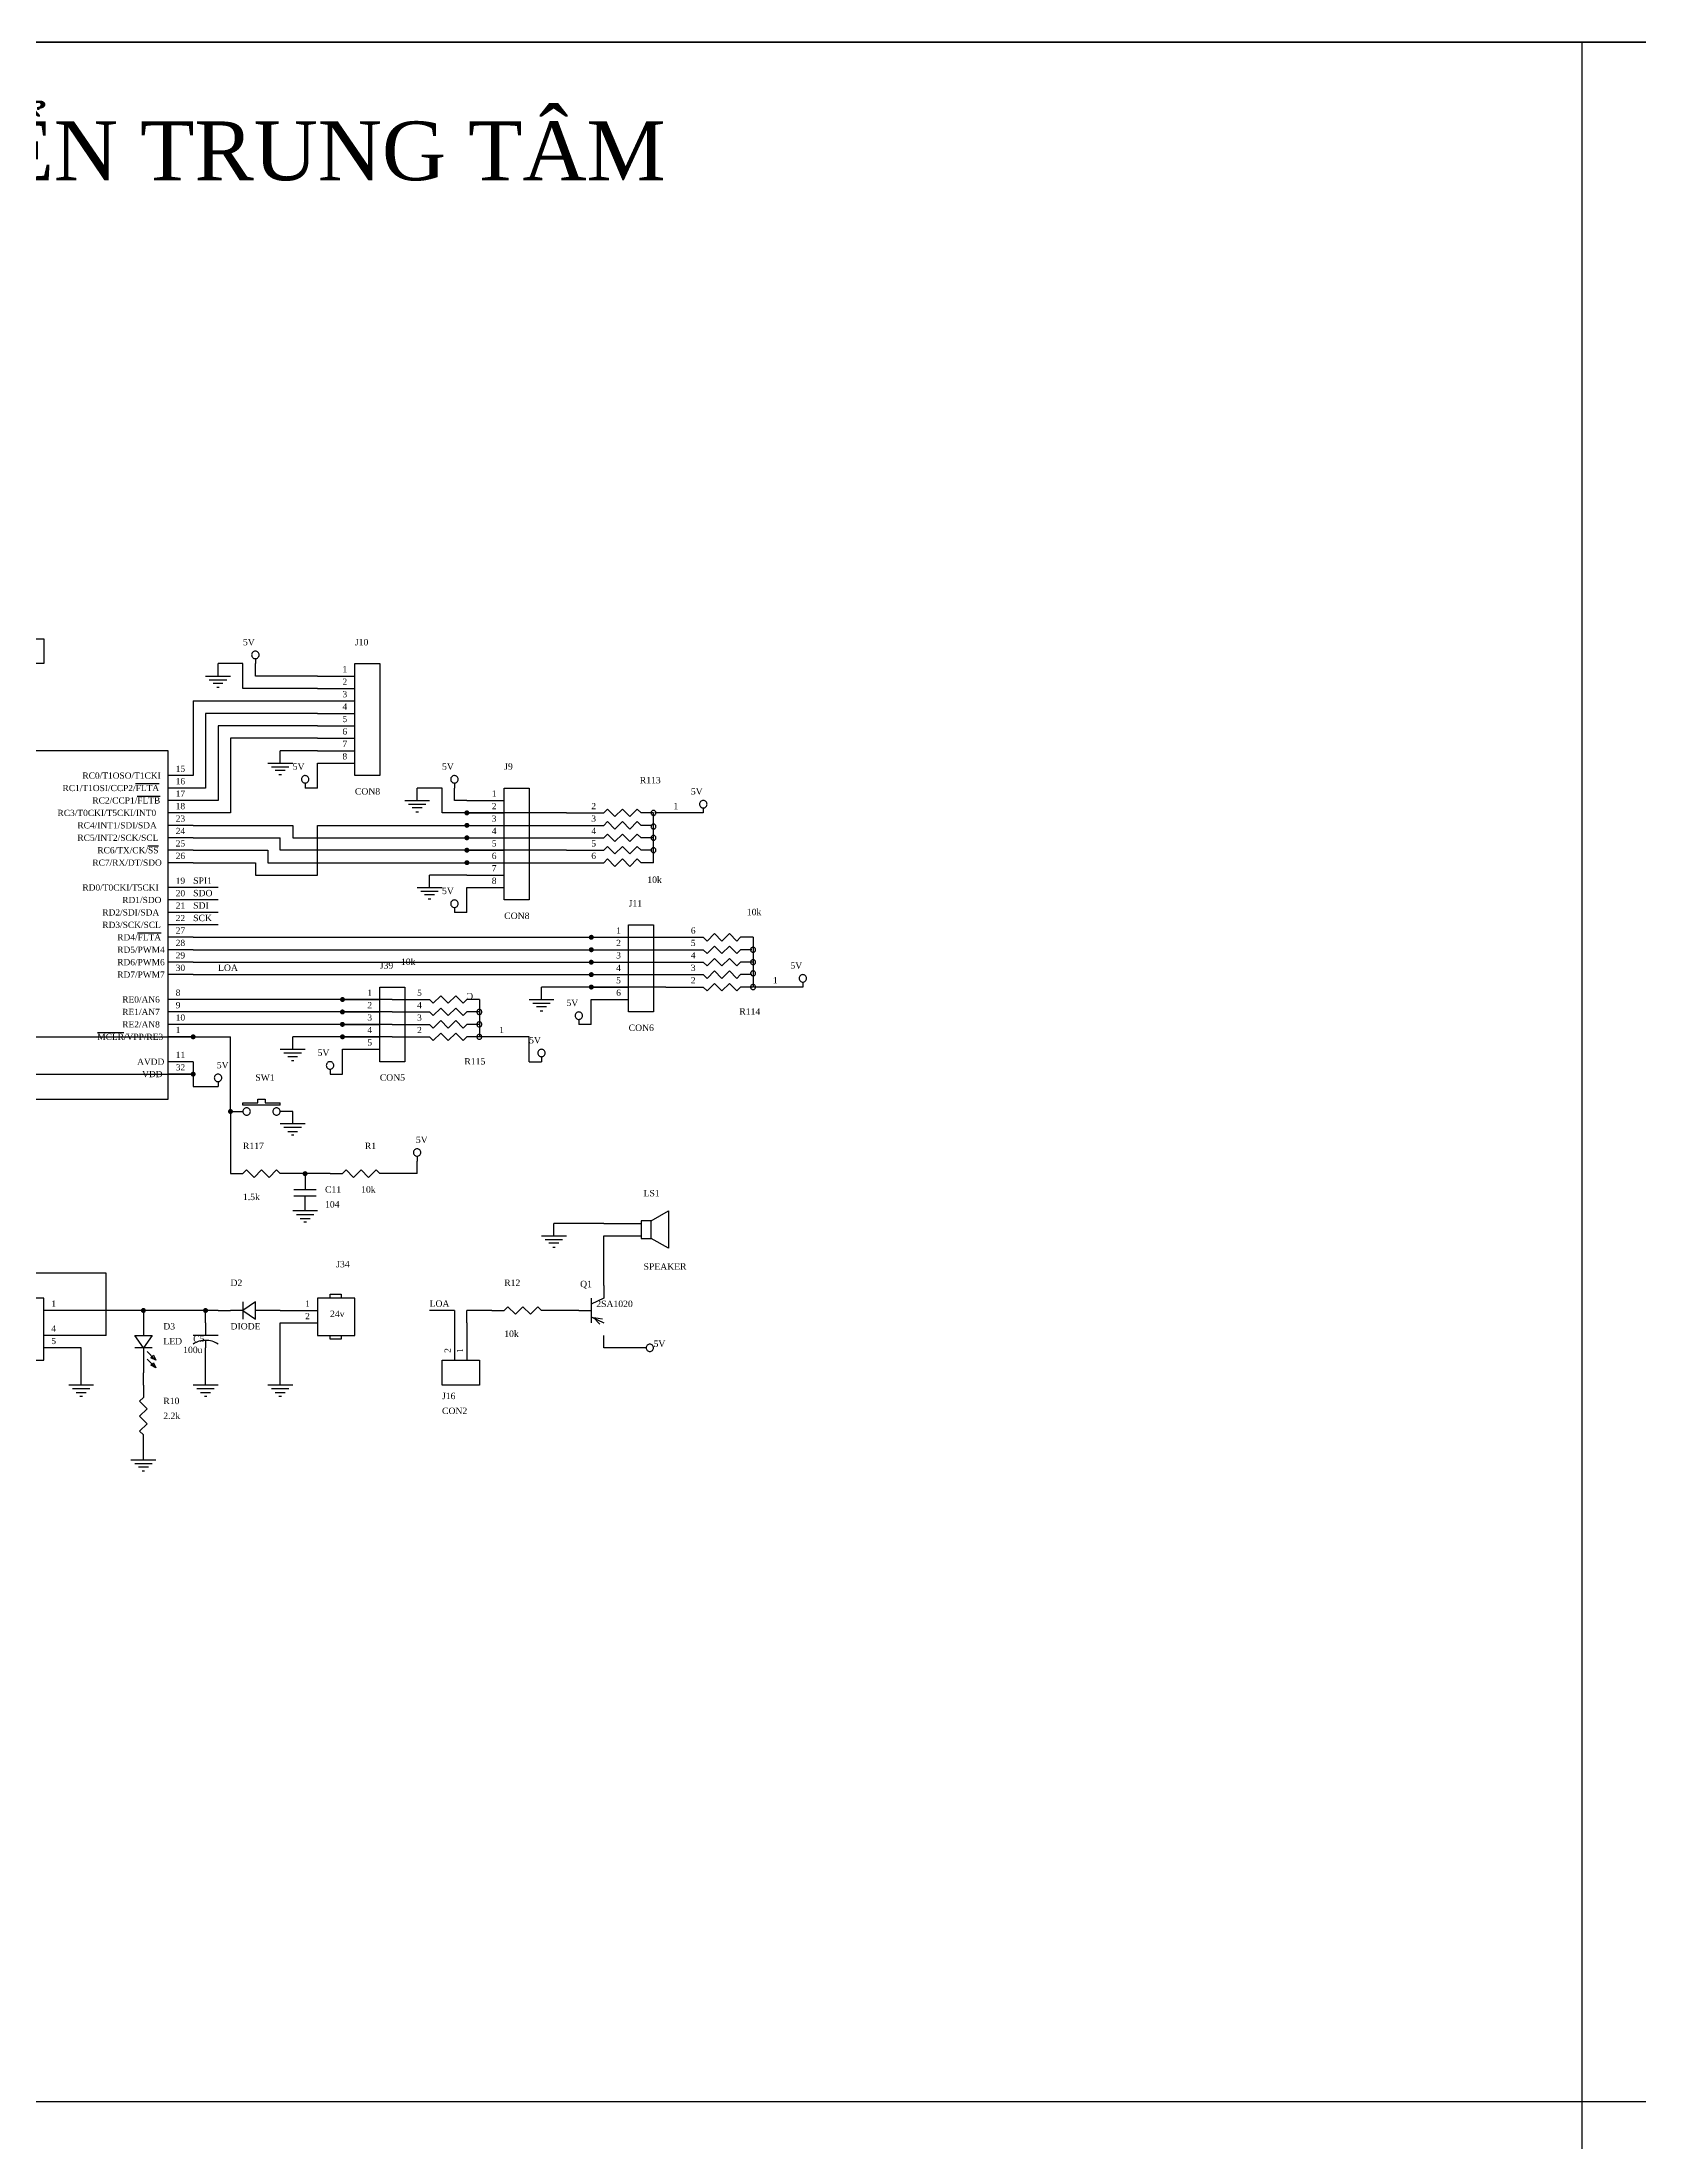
# Model space of a CAD drawing. Header units: inches. Extents: x 10 to 2893, y 8 to 851.
# Drawn here: x 290.4 to 616.6, y 421.7 to 850.5 of the extents above; entities that cross this region are included whole.
import ezdxf

# ---------------------------------------------------------------- set-up
doc = ezdxf.new("R2010")
doc.units = ezdxf.units.IN
doc.header["$MEASUREMENT"] = 0
for name, color, linetype in [('DUONG BAO', 80, 'Continuous'), ('PARTS', 7, 'Continuous'), ('PARTTEXT', 7, 'Continuous'), ('WIRE', 7, 'Continuous'), ('WIRETEXT', 7, 'Continuous')]:
    doc.layers.add(name, color=color, linetype=linetype)
doc.layers.add('net dam', color=7, linetype='Continuous', lineweight=35)
doc.styles.add('Manh', font='times_0.ttf')
doc.styles.get("Standard").update_dxf_attribs({"font": 'times_0.ttf'})

msp = doc.modelspace()

# ---------------------------------------------------------------- linework, layer by layer
for p, q in [((604.73, 850.5), (604.73, 9.5)), ((10.23, 430), (1199.23, 430))]:
    msp.add_line(p, q)
at = {"layer": 'net dam', "color": 7, "lineweight": 60}
msp.add_lwpolyline([(10.23, 9.5), (10.23, 850.5), (1199.23, 850.5), (1199.23, 9.5), (10.23, 9.5)], close=True, dxfattribs=at)
at = {"layer": 'PARTS'}
for p, q in [((346.66, 721.03), (354.28, 721.03)), ((346.66, 718.49), (354.28, 718.49)), ((346.66, 715.95), (354.28, 715.95)), ((346.66, 713.41), (354.28, 713.41)), ((346.66, 710.87), (354.28, 710.87)), ((346.66, 708.33), (354.28, 708.33)), ((346.66, 705.79), (354.28, 705.79)), ((346.66, 703.25), (354.28, 703.25)), ((321.26, 700.71), (316.18, 700.71)), ((321.26, 698.17), (316.18, 698.17)), ((321.26, 695.63), (316.18, 695.63)), ((377.14, 695.63), (384.76, 695.63)), ((321.26, 693.09), (316.18, 693.09)), ((321.26, 690.55), (316.18, 690.55)), ((377.14, 693.09), (384.76, 693.09)), ((377.14, 690.55), (384.76, 690.55)), ((397.46, 693.09), (405.08, 693.09)), ((397.46, 690.55), (405.08, 690.55)), ((425.4, 693.09), (417.78, 693.09)), ((321.26, 688.01), (316.18, 688.01)), ((377.14, 688.01), (384.76, 688.01)), ((397.46, 688.01), (405.08, 688.01)), ((321.26, 685.47), (316.18, 685.47)), ((321.26, 682.93), (316.18, 682.93)), ((377.14, 685.47), (384.76, 685.47)), ((377.14, 682.93), (384.76, 682.93)), ((397.46, 685.47), (405.08, 685.47)), ((397.46, 682.93), (405.08, 682.93)), ((321.26, 677.85), (316.18, 677.85)), ((377.14, 680.39), (384.76, 680.39)), ((377.14, 677.85), (384.76, 677.85)), ((321.26, 675.31), (316.18, 675.31)), ((321.26, 672.77), (316.18, 672.77)), ((321.26, 670.23), (316.18, 670.23)), ((321.26, 667.69), (316.18, 667.69)), ((321.26, 665.15), (316.18, 665.15)), ((402.54, 667.69), (410.16, 667.69)), ((402.54, 665.15), (410.16, 665.15)), ((417.78, 667.69), (425.4, 667.69)), ((417.78, 665.15), (425.4, 665.15)), ((321.26, 662.61), (316.18, 662.61)), ((402.54, 662.61), (410.16, 662.61)), ((417.78, 662.61), (425.4, 662.61)), ((321.26, 660.07), (316.18, 660.07)), ((402.54, 660.07), (410.16, 660.07)), ((402.54, 657.53), (410.16, 657.53)), ((417.78, 660.07), (425.4, 660.07)), ((417.78, 657.53), (425.4, 657.53)), ((445.72, 657.53), (438.1, 657.53)), ((321.26, 654.99), (316.18, 654.99)), ((321.26, 652.45), (316.18, 652.45)), ((351.74, 654.99), (359.36, 654.99)), ((351.74, 652.45), (359.36, 652.45)), ((361.9, 654.99), (369.52, 654.99)), ((361.9, 652.45), (369.52, 652.45)), ((402.54, 654.99), (410.16, 654.99)), ((321.26, 649.91), (316.18, 649.91)), ((351.74, 649.91), (359.36, 649.91)), ((361.9, 649.91), (369.52, 649.91)), ((321.26, 647.37), (316.18, 647.37)), ((351.74, 647.37), (359.36, 647.37)), ((351.74, 644.83), (359.36, 644.83)), ((361.9, 647.37), (369.52, 647.37)), ((389.84, 647.37), (382.22, 647.37)), ((321.26, 642.29), (316.18, 642.29)), ((321.26, 639.75), (316.18, 639.75)), ((328.88, 632.13), (331.42, 632.13)), ((341.58, 632.13), (339.04, 632.13)), ((328.88, 619.43), (331.42, 619.43)), ((341.58, 619.43), (339.04, 619.43)), ((344.12, 619.43), (344.12, 616.89)), ((349.2, 619.43), (351.74, 619.43)), ((361.9, 619.43), (359.36, 619.43)), ((344.12, 611.81), (344.12, 614.35)), ((405.08, 609.27), (412.7, 609.27)), ((405.08, 606.73), (412.7, 606.73)), ((405.08, 596.57), (405.08, 594.03)), ((298.4, 591.49), (290.78, 591.49)), ((311.1, 591.49), (311.1, 588.95)), ((323.8, 588.95), (323.8, 586.41)), ((326.34, 591.49), (328.88, 591.49)), ((339.04, 591.49), (336.5, 591.49)), ((339.04, 591.49), (346.66, 591.49)), ((339.04, 588.95), (346.66, 588.95)), ((374.6, 588.95), (374.6, 581.33)), ((377.14, 588.95), (377.14, 581.33)), ((382.22, 591.49), (384.76, 591.49)), ((394.92, 591.49), (392.38, 591.49)), ((400, 591.49), (402.54, 591.49)), ((298.4, 586.41), (290.78, 586.41)), ((298.4, 583.87), (290.78, 583.87)), ((323.8, 581.33), (323.8, 583.87)), ((405.08, 583.87), (405.08, 586.41)), ((311.1, 576.25), (311.1, 578.79)), ((311.1, 576.25), (311.1, 573.71)), ((311.1, 563.55), (311.1, 566.09))]:
    msp.add_line(p, q, dxfattribs=at)
for points in [[(275.54, 723.57), (275.54, 728.65), (290.78, 728.65), (290.78, 723.57)], [(354.28, 723.57), (359.36, 723.57), (359.36, 700.71), (354.28, 700.71)], [(257.76, 634.67), (316.18, 634.67), (316.18, 705.79), (257.76, 705.79)], [(384.76, 698.17), (389.84, 698.17), (389.84, 675.31), (384.76, 675.31)], [(410.16, 670.23), (415.24, 670.23), (415.24, 652.45), (410.16, 652.45)], [(359.36, 657.53), (364.44, 657.53), (364.44, 642.29), (359.36, 642.29)], [(290.78, 594.03), (275.54, 594.03), (275.54, 581.33), (290.78, 581.33)], [(331.42, 591.49), (331.42, 591.49), (333.96, 589.71), (333.96, 593.27), (331.42, 591.49)], [(354.28, 594.03), (346.66, 594.03), (346.66, 586.41), (354.28, 586.41)], [(311.1, 583.87), (311.1, 583.87), (309.32, 586.41), (312.87, 586.41), (311.1, 583.87)], [(313.13, 582.35), (313.13, 582.35), (313.64, 581.33), (312.62, 581.84), (313.13, 582.35)], [(313.13, 580.82), (313.13, 580.82), (313.64, 579.81), (312.62, 580.31), (313.13, 580.82)], [(379.68, 581.33), (379.68, 576.25), (372.06, 576.25), (372.06, 581.33)]]:
    msp.add_lwpolyline(points, close=True, dxfattribs=at)
for points in [[(334.72, 725.35, 0.0985), (334.66, 725.64, 0.0985), (334.49, 725.89, 0.0985), (334.25, 726.05, 0.0985), (333.96, 726.11, 0.0985), (333.66, 726.05, 0.0985), (333.42, 725.89, 0.0985), (333.25, 725.64, 0.0985), (333.19, 725.35, 0.0985), (333.25, 725.06, 0.0985), (333.42, 724.81, 0.0985), (333.66, 724.64, 0.0985), (333.96, 724.59, 0.0985), (334.25, 724.64, 0.0985), (334.49, 724.81, 0.0985), (334.66, 725.06, 0.0985)], [(344.88, 699.95, 0.0985), (344.82, 700.24, 0.0985), (344.65, 700.49, 0.0985), (344.41, 700.65, 0.0985), (344.12, 700.71, 0.0985), (343.82, 700.65, 0.0985), (343.58, 700.49, 0.0985), (343.41, 700.24, 0.0985), (343.35, 699.95, 0.0985), (343.41, 699.66, 0.0985), (343.58, 699.41, 0.0985), (343.82, 699.24, 0.0985), (344.12, 699.19, 0.0985), (344.41, 699.24, 0.0985), (344.65, 699.41, 0.0985), (344.82, 699.66, 0.0985)], [(375.36, 699.95, 0.0985), (375.3, 700.24, 0.0985), (375.13, 700.49, 0.0985), (374.89, 700.65, 0.0985), (374.6, 700.71, 0.0985), (374.3, 700.65, 0.0985), (374.06, 700.49, 0.0985), (373.89, 700.24, 0.0985), (373.83, 699.95, 0.0985), (373.89, 699.66, 0.0985), (374.06, 699.41, 0.0985), (374.3, 699.24, 0.0985), (374.6, 699.19, 0.0985), (374.89, 699.24, 0.0985), (375.13, 699.41, 0.0985), (375.3, 699.66, 0.0985)], [(426.16, 694.87, 0.0985), (426.1, 695.16, 0.0985), (425.93, 695.41, 0.0985), (425.69, 695.57, 0.0985), (425.4, 695.63, 0.0985), (425.1, 695.57, 0.0985), (424.86, 695.41, 0.0985), (424.69, 695.16, 0.0985), (424.63, 694.87, 0.0985), (424.69, 694.58, 0.0985), (424.86, 694.33, 0.0985), (425.1, 694.16, 0.0985), (425.4, 694.11, 0.0985), (425.69, 694.16, 0.0985), (425.93, 694.33, 0.0985), (426.1, 694.58, 0.0985)], [(415.74, 693.09, 0.0985), (415.71, 693.28, 0.0985), (415.6, 693.45, 0.0985), (415.43, 693.56, 0.0985), (415.24, 693.6, 0.0985), (415.04, 693.56, 0.0985), (414.88, 693.45, 0.0985), (414.77, 693.28, 0.0985), (414.73, 693.09, 0.0985), (414.77, 692.9, 0.0985), (414.88, 692.73, 0.0985), (415.04, 692.62, 0.0985), (415.24, 692.58, 0.0985), (415.43, 692.62, 0.0985), (415.6, 692.73, 0.0985), (415.71, 692.9, 0.0985)], [(415.74, 690.3, 0.0985), (415.71, 690.49, 0.0985), (415.6, 690.66, 0.0985), (415.43, 690.77, 0.0985), (415.24, 690.8, 0.0985), (415.04, 690.77, 0.0985), (414.88, 690.66, 0.0985), (414.77, 690.49, 0.0985), (414.73, 690.3, 0.0985), (414.77, 690.1, 0.0985), (414.88, 689.94, 0.0985), (415.04, 689.83, 0.0985), (415.24, 689.79, 0.0985), (415.43, 689.83, 0.0985), (415.6, 689.94, 0.0985), (415.71, 690.1, 0.0985)], [(415.74, 688.01, 0.0985), (415.71, 688.2, 0.0985), (415.6, 688.37, 0.0985), (415.43, 688.48, 0.0985), (415.24, 688.52, 0.0985), (415.04, 688.48, 0.0985), (414.88, 688.37, 0.0985), (414.77, 688.2, 0.0985), (414.73, 688.01, 0.0985), (414.77, 687.82, 0.0985), (414.88, 687.65, 0.0985), (415.04, 687.54, 0.0985), (415.24, 687.5, 0.0985), (415.43, 687.54, 0.0985), (415.6, 687.65, 0.0985), (415.71, 687.82, 0.0985)], [(415.74, 685.47, 0.0985), (415.71, 685.66, 0.0985), (415.6, 685.83, 0.0985), (415.43, 685.94, 0.0985), (415.24, 685.98, 0.0985), (415.04, 685.94, 0.0985), (414.88, 685.83, 0.0985), (414.77, 685.66, 0.0985), (414.73, 685.47, 0.0985), (414.77, 685.28, 0.0985), (414.88, 685.11, 0.0985), (415.04, 685, 0.0985), (415.24, 684.96, 0.0985), (415.43, 685, 0.0985), (415.6, 685.11, 0.0985), (415.71, 685.28, 0.0985)], [(375.36, 674.55, 0.0985), (375.3, 674.84, 0.0985), (375.13, 675.09, 0.0985), (374.89, 675.25, 0.0985), (374.6, 675.31, 0.0985), (374.3, 675.25, 0.0985), (374.06, 675.09, 0.0985), (373.89, 674.84, 0.0985), (373.83, 674.55, 0.0985), (373.89, 674.26, 0.0985), (374.06, 674.01, 0.0985), (374.3, 673.84, 0.0985), (374.6, 673.79, 0.0985), (374.89, 673.84, 0.0985), (375.13, 674.01, 0.0985), (375.3, 674.26, 0.0985)], [(436.06, 665.15, 0.0985), (436.03, 665.34, 0.0985), (435.92, 665.51, 0.0985), (435.75, 665.62, 0.0985), (435.56, 665.66, 0.0985), (435.36, 665.62, 0.0985), (435.2, 665.51, 0.0985), (435.09, 665.34, 0.0985), (435.05, 665.15, 0.0985), (435.09, 664.96, 0.0985), (435.2, 664.79, 0.0985), (435.36, 664.68, 0.0985), (435.56, 664.64, 0.0985), (435.75, 664.68, 0.0985), (435.92, 664.79, 0.0985), (436.03, 664.96, 0.0985)], [(436.06, 662.61, 0.0985), (436.03, 662.8, 0.0985), (435.92, 662.97, 0.0985), (435.75, 663.08, 0.0985), (435.56, 663.12, 0.0985), (435.36, 663.08, 0.0985), (435.2, 662.97, 0.0985), (435.09, 662.8, 0.0985), (435.05, 662.61, 0.0985), (435.09, 662.42, 0.0985), (435.2, 662.25, 0.0985), (435.36, 662.14, 0.0985), (435.56, 662.1, 0.0985), (435.75, 662.14, 0.0985), (435.92, 662.25, 0.0985), (436.03, 662.42, 0.0985)], [(436.06, 660.32, 0.0985), (436.03, 660.52, 0.0985), (435.92, 660.68, 0.0985), (435.75, 660.79, 0.0985), (435.56, 660.83, 0.0985), (435.36, 660.79, 0.0985), (435.2, 660.68, 0.0985), (435.09, 660.52, 0.0985), (435.05, 660.32, 0.0985), (435.09, 660.13, 0.0985), (435.2, 659.97, 0.0985), (435.36, 659.86, 0.0985), (435.56, 659.82, 0.0985), (435.75, 659.86, 0.0985), (435.92, 659.97, 0.0985), (436.03, 660.13, 0.0985)], [(436.06, 657.53, 0.0985), (436.03, 657.72, 0.0985), (435.92, 657.89, 0.0985), (435.75, 658, 0.0985), (435.56, 658.04, 0.0985), (435.36, 658, 0.0985), (435.2, 657.89, 0.0985), (435.09, 657.72, 0.0985), (435.05, 657.53, 0.0985), (435.09, 657.34, 0.0985), (435.2, 657.17, 0.0985), (435.36, 657.06, 0.0985), (435.56, 657.02, 0.0985), (435.75, 657.06, 0.0985), (435.92, 657.17, 0.0985), (436.03, 657.34, 0.0985)], [(446.48, 659.31, 0.0985), (446.42, 659.6, 0.0985), (446.25, 659.85, 0.0985), (446.01, 660.01, 0.0985), (445.72, 660.07, 0.0985), (445.42, 660.01, 0.0985), (445.18, 659.85, 0.0985), (445.01, 659.6, 0.0985), (444.95, 659.31, 0.0985), (445.01, 659.02, 0.0985), (445.18, 658.77, 0.0985), (445.42, 658.6, 0.0985), (445.72, 658.55, 0.0985), (446.01, 658.6, 0.0985), (446.25, 658.77, 0.0985), (446.42, 659.02, 0.0985)], [(380.18, 652.45, 0.0985), (380.15, 652.64, 0.0985), (380.04, 652.81, 0.0985), (379.87, 652.92, 0.0985), (379.68, 652.96, 0.0985), (379.48, 652.92, 0.0985), (379.32, 652.81, 0.0985), (379.21, 652.64, 0.0985), (379.17, 652.45, 0.0985), (379.21, 652.26, 0.0985), (379.32, 652.09, 0.0985), (379.48, 651.98, 0.0985), (379.68, 651.94, 0.0985), (379.87, 651.98, 0.0985), (380.04, 652.09, 0.0985), (380.15, 652.26, 0.0985)], [(400.76, 651.69, 0.0985), (400.7, 651.98, 0.0985), (400.53, 652.23, 0.0985), (400.29, 652.39, 0.0985), (400, 652.45, 0.0985), (399.7, 652.39, 0.0985), (399.46, 652.23, 0.0985), (399.29, 651.98, 0.0985), (399.23, 651.69, 0.0985), (399.29, 651.4, 0.0985), (399.46, 651.15, 0.0985), (399.7, 650.98, 0.0985), (400, 650.93, 0.0985), (400.29, 650.98, 0.0985), (400.53, 651.15, 0.0985), (400.7, 651.4, 0.0985)], [(380.18, 649.91, 0.0985), (380.15, 650.1, 0.0985), (380.04, 650.27, 0.0985), (379.87, 650.38, 0.0985), (379.68, 650.42, 0.0985), (379.48, 650.38, 0.0985), (379.32, 650.27, 0.0985), (379.21, 650.1, 0.0985), (379.17, 649.91, 0.0985), (379.21, 649.72, 0.0985), (379.32, 649.55, 0.0985), (379.48, 649.44, 0.0985), (379.68, 649.4, 0.0985), (379.87, 649.44, 0.0985), (380.04, 649.55, 0.0985), (380.15, 649.72, 0.0985)], [(380.18, 647.37, 0.0985), (380.15, 647.56, 0.0985), (380.04, 647.73, 0.0985), (379.87, 647.84, 0.0985), (379.68, 647.88, 0.0985), (379.48, 647.84, 0.0985), (379.32, 647.73, 0.0985), (379.21, 647.56, 0.0985), (379.17, 647.37, 0.0985), (379.21, 647.18, 0.0985), (379.32, 647.01, 0.0985), (379.48, 646.9, 0.0985), (379.68, 646.86, 0.0985), (379.87, 646.9, 0.0985), (380.04, 647.01, 0.0985), (380.15, 647.18, 0.0985)], [(393.14, 644.07, 0.0985), (393.08, 644.36, 0.0985), (392.91, 644.61, 0.0985), (392.67, 644.77, 0.0985), (392.38, 644.83, 0.0985), (392.08, 644.77, 0.0985), (391.84, 644.61, 0.0985), (391.67, 644.36, 0.0985), (391.61, 644.07, 0.0985), (391.67, 643.78, 0.0985), (391.84, 643.53, 0.0985), (392.08, 643.36, 0.0985), (392.38, 643.31, 0.0985), (392.67, 643.36, 0.0985), (392.91, 643.53, 0.0985), (393.08, 643.78, 0.0985)], [(327.1, 638.99, 0.0985), (327.04, 639.28, 0.0985), (326.87, 639.53, 0.0985), (326.63, 639.69, 0.0985), (326.34, 639.75, 0.0985), (326.04, 639.69, 0.0985), (325.8, 639.53, 0.0985), (325.63, 639.28, 0.0985), (325.57, 638.99, 0.0985), (325.63, 638.7, 0.0985), (325.8, 638.45, 0.0985), (326.04, 638.28, 0.0985), (326.34, 638.23, 0.0985), (326.63, 638.28, 0.0985), (326.87, 638.45, 0.0985), (327.04, 638.7, 0.0985)], [(349.96, 641.53, 0.0985), (349.9, 641.82, 0.0985), (349.73, 642.07, 0.0985), (349.49, 642.23, 0.0985), (349.2, 642.29, 0.0985), (348.9, 642.23, 0.0985), (348.66, 642.07, 0.0985), (348.49, 641.82, 0.0985), (348.43, 641.53, 0.0985), (348.49, 641.24, 0.0985), (348.66, 640.99, 0.0985), (348.9, 640.82, 0.0985), (349.2, 640.77, 0.0985), (349.49, 640.82, 0.0985), (349.73, 640.99, 0.0985), (349.9, 641.24, 0.0985)], [(332.94, 632.13, 0.0985), (332.88, 632.42, 0.0985), (332.72, 632.67, 0.0985), (332.47, 632.83, 0.0985), (332.18, 632.89, 0.0985), (331.89, 632.83, 0.0985), (331.64, 632.67, 0.0985), (331.47, 632.42, 0.0985), (331.42, 632.13, 0.0985), (331.47, 631.84, 0.0985), (331.64, 631.59, 0.0985), (331.89, 631.43, 0.0985), (332.18, 631.37, 0.0985), (332.47, 631.43, 0.0985), (332.72, 631.59, 0.0985), (332.88, 631.84, 0.0985)], [(339.04, 632.13, 0.0985), (338.98, 632.42, 0.0985), (338.81, 632.67, 0.0985), (338.57, 632.83, 0.0985), (338.27, 632.89, 0.0985), (337.98, 632.83, 0.0985), (337.74, 632.67, 0.0985), (337.57, 632.42, 0.0985), (337.51, 632.13, 0.0985), (337.57, 631.84, 0.0985), (337.74, 631.59, 0.0985), (337.98, 631.43, 0.0985), (338.27, 631.37, 0.0985), (338.57, 631.43, 0.0985), (338.81, 631.59, 0.0985), (338.98, 631.84, 0.0985)], [(367.74, 623.75, 0.0985), (367.68, 624.04, 0.0985), (367.51, 624.29, 0.0985), (367.27, 624.45, 0.0985), (366.98, 624.51, 0.0985), (366.68, 624.45, 0.0985), (366.44, 624.29, 0.0985), (366.27, 624.04, 0.0985), (366.21, 623.75, 0.0985), (366.27, 623.46, 0.0985), (366.44, 623.21, 0.0985), (366.68, 623.04, 0.0985), (366.98, 622.99, 0.0985), (367.27, 623.04, 0.0985), (367.51, 623.21, 0.0985), (367.68, 623.46, 0.0985)], [(415.24, 583.87, 0.0985), (415.18, 584.16, 0.0985), (415.01, 584.41, 0.0985), (414.77, 584.57, 0.0985), (414.47, 584.63, 0.0985), (414.18, 584.57, 0.0985), (413.94, 584.41, 0.0985), (413.77, 584.16, 0.0985), (413.71, 583.87, 0.0985), (413.77, 583.58, 0.0985), (413.94, 583.33, 0.0985), (414.18, 583.17, 0.0985), (414.47, 583.11, 0.0985), (414.77, 583.17, 0.0985), (415.01, 583.33, 0.0985), (415.18, 583.58, 0.0985)]]:
    msp.add_lwpolyline(points, format="xyb", close=True, dxfattribs=at)
for points in [[(323.8, 721.03), (328.88, 721.03)], [(333.96, 724.59), (333.96, 723.57)], [(324.56, 720.27), (328.11, 720.27)], [(327.35, 719.51), (325.32, 719.51)], [(326.08, 718.74), (326.59, 718.74)], [(336.5, 703.25), (341.58, 703.25)], [(337.26, 702.49), (340.81, 702.49)], [(340.05, 701.73), (338.02, 701.73)], [(338.78, 700.96), (339.29, 700.96)], [(344.12, 699.19), (344.12, 698.17)], [(374.6, 699.19), (374.6, 698.17)], [(364.44, 695.63), (369.52, 695.63)], [(365.2, 694.87), (368.75, 694.87)], [(367.99, 694.11), (365.96, 694.11)], [(366.72, 693.34), (367.23, 693.34)], [(405.84, 693.85), (405.08, 693.09)], [(405.84, 691.31), (405.08, 690.55)], [(407.36, 692.33), (405.84, 693.85)], [(407.36, 689.79), (405.84, 691.31)], [(408.89, 693.85), (407.36, 692.33)], [(408.89, 691.31), (407.36, 689.79)], [(410.41, 692.33), (408.89, 693.85)], [(410.41, 689.79), (408.89, 691.31)], [(411.93, 693.85), (410.41, 692.33)], [(411.93, 691.31), (410.41, 689.79)], [(412.7, 693.09), (411.93, 693.85)], [(412.7, 690.55), (411.93, 691.31)], [(415.24, 693.09), (412.7, 693.09)], [(414.98, 690.55), (412.7, 690.55)], [(415.24, 682.93), (415.24, 693.09)], [(417.78, 693.09), (415.49, 693.09)], [(425.4, 694.11), (425.4, 693.09)], [(405.84, 688.77), (405.08, 688.01)], [(405.84, 686.23), (405.08, 685.47)], [(407.36, 687.25), (405.84, 688.77)], [(407.36, 684.71), (405.84, 686.23)], [(408.89, 688.77), (407.36, 687.25)], [(408.89, 686.23), (407.36, 684.71)], [(410.41, 687.25), (408.89, 688.77)], [(410.41, 684.71), (408.89, 686.23)], [(411.93, 688.77), (410.41, 687.25)], [(411.93, 686.23), (410.41, 684.71)], [(412.7, 688.01), (411.93, 688.77)], [(412.7, 685.47), (411.93, 686.23)], [(415.24, 688.01), (412.7, 688.01)], [(405.84, 683.69), (405.08, 682.93)], [(407.36, 682.17), (405.84, 683.69)], [(408.89, 683.69), (407.36, 682.17)], [(410.41, 682.17), (408.89, 683.69)], [(411.93, 683.69), (410.41, 682.17)], [(412.7, 682.93), (411.93, 683.69)], [(414.98, 685.47), (412.7, 685.47)], [(415.24, 682.93), (412.7, 682.93)], [(366.98, 677.85), (372.06, 677.85)], [(367.74, 677.09), (371.29, 677.09)], [(370.53, 676.33), (368.5, 676.33)], [(369.26, 675.56), (369.77, 675.56)], [(374.6, 673.79), (374.6, 672.77)], [(426.16, 666.93), (425.4, 667.69)], [(426.16, 664.39), (425.4, 665.15)], [(427.68, 668.45), (426.16, 666.93)], [(427.68, 665.91), (426.16, 664.39)], [(429.21, 666.93), (427.68, 668.45)], [(429.21, 664.39), (427.68, 665.91)], [(430.73, 668.45), (429.21, 666.93)], [(430.73, 665.91), (429.21, 664.39)], [(432.25, 666.93), (430.73, 668.45)], [(432.25, 664.39), (430.73, 665.91)], [(433.02, 667.69), (432.25, 666.93)], [(433.02, 665.15), (432.25, 664.39)], [(435.56, 667.69), (433.02, 667.69)], [(435.3, 665.15), (433.02, 665.15)], [(435.56, 667.69), (435.56, 657.53)], [(426.16, 661.85), (425.4, 662.61)], [(427.68, 663.37), (426.16, 661.85)], [(427.68, 660.83), (426.16, 659.31)], [(429.21, 661.85), (427.68, 663.37)], [(429.21, 659.31), (427.68, 660.83)], [(430.73, 663.37), (429.21, 661.85)], [(430.73, 660.83), (429.21, 659.31)], [(432.25, 661.85), (430.73, 663.37)], [(432.25, 659.31), (430.73, 660.83)], [(433.02, 662.61), (432.25, 661.85)], [(435.56, 662.61), (433.02, 662.61)], [(426.16, 659.31), (425.4, 660.07)], [(426.16, 656.77), (425.4, 657.53)], [(427.68, 658.29), (426.16, 656.77)], [(429.21, 656.77), (427.68, 658.29)], [(430.73, 658.29), (429.21, 656.77)], [(432.25, 656.77), (430.73, 658.29)], [(433.02, 660.07), (432.25, 659.31)], [(433.02, 657.53), (432.25, 656.77)], [(435.3, 660.07), (433.02, 660.07)], [(435.56, 657.53), (433.02, 657.53)], [(438.1, 657.53), (435.81, 657.53)], [(445.72, 658.55), (445.72, 657.53)], [(370.28, 654.23), (369.52, 654.99)], [(370.28, 651.69), (369.52, 652.45)], [(371.8, 655.75), (370.28, 654.23)], [(371.8, 653.21), (370.28, 651.69)], [(373.33, 654.23), (371.8, 655.75)], [(373.33, 651.69), (371.8, 653.21)], [(374.85, 655.75), (373.33, 654.23)], [(374.85, 653.21), (373.33, 651.69)], [(376.37, 654.23), (374.85, 655.75)], [(376.37, 651.69), (374.85, 653.21)], [(377.14, 654.99), (376.37, 654.23)], [(377.14, 652.45), (376.37, 651.69)], [(379.68, 654.99), (377.14, 654.99)], [(379.68, 652.45), (377.14, 652.45)], [(379.68, 654.99), (379.68, 647.37)], [(389.84, 654.99), (394.92, 654.99)], [(390.6, 654.23), (394.15, 654.23)], [(393.39, 653.47), (391.36, 653.47)], [(392.12, 652.7), (392.63, 652.7)], [(370.28, 649.15), (369.52, 649.91)], [(371.8, 650.67), (370.28, 649.15)], [(371.8, 648.13), (370.28, 646.61)], [(373.33, 649.15), (371.8, 650.67)], [(373.33, 646.61), (371.8, 648.13)], [(374.85, 650.67), (373.33, 649.15)], [(374.85, 648.13), (373.33, 646.61)], [(376.37, 649.15), (374.85, 650.67)], [(376.37, 646.61), (374.85, 648.13)], [(377.14, 649.91), (376.37, 649.15)], [(379.68, 649.91), (377.14, 649.91)], [(400, 650.93), (400, 649.91)], [(339.04, 644.83), (344.12, 644.83)], [(339.8, 644.07), (343.35, 644.07)], [(342.59, 643.31), (340.56, 643.31)], [(370.28, 646.61), (369.52, 647.37)], [(377.14, 647.37), (376.37, 646.61)], [(379.68, 647.37), (377.14, 647.37)], [(382.22, 647.37), (379.68, 647.37)], [(392.38, 643.31), (392.38, 642.29)], [(341.32, 642.54), (341.83, 642.54)], [(349.2, 640.77), (349.2, 639.75)], [(326.34, 638.23), (326.34, 637.21)], [(334.46, 633.91), (334.46, 634.67)], [(334.46, 634.67), (335.99, 634.67)], [(335.99, 634.67), (335.99, 633.91)], [(331.42, 633.4), (331.42, 633.91)], [(331.42, 633.91), (334.46, 633.91)], [(339.04, 633.4), (331.42, 633.4)], [(335.99, 633.91), (339.04, 633.91)], [(339.04, 633.4), (339.04, 633.91)], [(344.12, 629.59), (339.04, 629.59)], [(343.35, 628.83), (339.8, 628.83)], [(340.56, 628.07), (342.59, 628.07)], [(341.83, 627.3), (341.32, 627.3)], [(366.98, 622.99), (366.98, 621.97)], [(331.42, 619.43), (332.18, 620.19)], [(332.18, 620.19), (333.7, 618.67)], [(333.7, 618.67), (335.23, 620.19)], [(335.23, 620.19), (336.75, 618.67)], [(336.75, 618.67), (338.27, 620.19)], [(338.27, 620.19), (339.04, 619.43)], [(352.5, 620.19), (351.74, 619.43)], [(354.02, 618.67), (352.5, 620.19)], [(355.55, 620.19), (354.02, 618.67)], [(357.07, 618.67), (355.55, 620.19)], [(358.59, 620.19), (357.07, 618.67)], [(359.36, 619.43), (358.59, 620.19)], [(346.4, 616.13), (341.83, 616.13)], [(346.4, 614.86), (341.83, 614.86)], [(344.12, 616.89), (344.12, 616.13)], [(344.12, 614.35), (344.12, 614.86)], [(346.66, 611.81), (341.58, 611.81)], [(345.89, 611.05), (342.34, 611.05)], [(343.1, 610.29), (345.13, 610.29)], [(344.37, 609.52), (343.86, 609.52)], [(414.73, 609.78), (412.7, 609.78)], [(412.7, 609.78), (412.7, 606.22)], [(414.73, 609.78), (418.28, 611.81)], [(414.73, 606.22), (414.73, 609.78)], [(418.28, 611.81), (418.28, 604.19)], [(392.38, 606.73), (397.46, 606.73)], [(393.14, 605.97), (396.69, 605.97)], [(395.93, 605.21), (393.9, 605.21)], [(412.7, 606.22), (414.73, 606.22)], [(418.28, 604.19), (414.73, 606.22)], [(394.66, 604.44), (395.17, 604.44)], [(331.42, 593.27), (331.42, 589.71)], [(349.2, 594.03), (349.2, 594.03), (349.2, 594.79), (351.48, 594.79), (351.48, 594.03)], [(384.76, 591.49), (385.52, 592.25)], [(385.52, 592.25), (387.04, 590.73)], [(387.04, 590.73), (388.57, 592.25)], [(388.57, 592.25), (390.09, 590.73)], [(390.09, 590.73), (391.61, 592.25)], [(391.61, 592.25), (392.38, 591.49)], [(405.08, 594.03), (402.54, 592.76)], [(402.54, 594.03), (402.54, 588.95)], [(311.1, 588.95), (311.1, 586.41)], [(331.42, 591.49), (328.88, 591.49)], [(336.5, 591.49), (333.96, 591.49)], [(402.54, 590.22), (405.08, 588.95)], [(404.82, 589.71), (403.04, 589.97), (404.31, 588.7)], [(312.87, 583.87), (309.32, 583.87)], [(311.1, 583.87), (311.1, 578.79)], [(326.34, 586.41), (321.26, 586.41)], [(323.8, 585.39), (323.8, 583.87)], [(351.48, 586.41), (351.48, 586.41), (351.48, 585.65), (349.2, 585.65), (349.2, 586.41)], [(413.71, 583.87), (412.7, 583.87)], [(313.38, 581.58), (311.86, 583.11)], [(313.38, 580.06), (311.86, 581.58)], [(300.94, 576.25), (295.86, 576.25)], [(300.17, 575.49), (296.62, 575.49)], [(297.38, 574.73), (299.41, 574.73)], [(326.34, 576.25), (321.26, 576.25)], [(325.57, 575.49), (322.02, 575.49)], [(322.78, 574.73), (324.81, 574.73)], [(341.58, 576.25), (336.5, 576.25)], [(340.81, 575.49), (337.26, 575.49)], [(338.02, 574.73), (340.05, 574.73)], [(298.65, 573.96), (298.14, 573.96)], [(310.33, 572.95), (311.1, 573.71)], [(311.86, 571.42), (310.33, 572.95)], [(310.33, 569.9), (311.86, 571.42)], [(324.05, 573.96), (323.54, 573.96)], [(339.29, 573.96), (338.78, 573.96)], [(311.86, 568.38), (310.33, 569.9)], [(310.33, 566.85), (311.86, 568.38)], [(311.1, 566.09), (310.33, 566.85)], [(308.56, 561.01), (313.64, 561.01)], [(309.32, 560.25), (312.87, 560.25)], [(312.11, 559.49), (310.08, 559.49)], [(310.84, 558.72), (311.35, 558.72)]]:
    msp.add_lwpolyline(points, dxfattribs=at)
for points in [[(323.8, 585.39, 0.1654), (321.26, 584.63)], [(326.34, 584.63, 0.1654), (323.8, 585.39)]]:
    msp.add_lwpolyline(points, format="xyb", dxfattribs=at)
at = {"layer": 'WIRE'}
for points in [[(326.34, 721.03), (326.34, 723.57)], [(331.42, 723.57), (326.34, 723.57)], [(331.42, 718.49), (331.42, 723.57)], [(333.96, 721.03), (333.96, 723.57)], [(346.66, 721.03), (333.96, 721.03)], [(346.66, 718.49), (331.42, 718.49)], [(321.26, 715.95), (346.66, 715.95)], [(321.26, 715.95), (321.26, 700.71)], [(346.66, 713.41), (323.8, 713.41)], [(323.8, 713.41), (323.8, 698.17)], [(346.66, 710.87), (326.34, 710.87)], [(326.34, 710.87), (326.34, 695.63)], [(346.66, 708.33), (328.88, 708.33)], [(328.88, 708.33), (328.88, 693.09)], [(339.04, 703.25), (339.04, 705.79)], [(346.66, 705.79), (339.04, 705.79)], [(346.66, 698.17), (346.66, 703.25)], [(323.8, 698.17), (321.26, 698.17)], [(326.34, 695.63), (321.26, 695.63)], [(346.66, 698.17), (344.12, 698.17)], [(366.98, 695.63), (366.98, 698.17)], [(372.06, 698.17), (366.98, 698.17)], [(372.06, 693.09), (372.06, 698.17)], [(374.6, 695.63), (374.6, 698.17)], [(377.14, 695.63), (374.6, 695.63)], [(328.88, 693.09), (321.26, 693.09)], [(321.26, 690.55), (341.58, 690.55)], [(341.58, 690.55), (341.58, 688.01)], [(346.66, 680.39), (346.66, 690.55)], [(346.66, 690.55), (377.14, 690.55)], [(377.14, 693.09), (372.06, 693.09)], [(397.46, 693.09), (377.14, 693.09)], [(377.14, 690.55), (397.46, 690.55)], [(321.26, 688.01), (339.04, 688.01)], [(339.04, 685.47), (339.04, 688.01)], [(341.58, 688.01), (377.14, 688.01)], [(377.14, 688.01), (397.46, 688.01)], [(321.26, 685.47), (336.5, 685.47)], [(321.26, 682.93), (333.96, 682.93)], [(333.96, 682.93), (333.96, 680.39)], [(336.5, 685.47), (336.5, 682.93)], [(336.5, 682.93), (377.14, 682.93)], [(377.14, 685.47), (339.04, 685.47)], [(397.46, 685.47), (377.14, 685.47)], [(377.14, 682.93), (397.46, 682.93)], [(326.34, 677.85), (321.26, 677.85)], [(333.96, 680.39), (346.66, 680.39)], [(369.52, 677.85), (369.52, 680.39)], [(377.14, 680.39), (369.52, 680.39)], [(377.14, 672.77), (377.14, 677.85)], [(326.34, 675.31), (321.26, 675.31)], [(326.34, 672.77), (321.26, 672.77)], [(326.34, 670.23), (321.26, 670.23)], [(377.14, 672.77), (374.6, 672.77)], [(321.26, 667.69), (402.54, 667.69)], [(321.26, 665.15), (402.54, 665.15)], [(402.54, 667.69), (417.78, 667.69)], [(402.54, 665.15), (417.78, 665.15)], [(321.26, 662.61), (402.54, 662.61)], [(402.54, 662.61), (417.78, 662.61)], [(321.26, 660.07), (402.54, 660.07)], [(392.38, 654.99), (392.38, 657.53)], [(402.54, 657.53), (392.38, 657.53)], [(402.54, 660.07), (417.78, 660.07)], [(417.78, 657.53), (402.54, 657.53)], [(351.74, 654.99), (321.26, 654.99)], [(351.74, 652.45), (321.26, 652.45)], [(361.9, 654.99), (351.74, 654.99)], [(361.9, 652.45), (351.74, 652.45)], [(402.54, 649.91), (402.54, 654.99)], [(351.74, 649.91), (321.26, 649.91)], [(361.9, 649.91), (351.74, 649.91)], [(402.54, 649.91), (400, 649.91)], [(278.08, 647.37), (321.26, 647.37)], [(321.26, 647.37), (328.88, 647.37)], [(328.88, 632.13), (328.88, 647.37)], [(341.58, 644.83), (341.58, 647.37)], [(351.74, 647.37), (341.58, 647.37)], [(361.9, 647.37), (351.74, 647.37)], [(351.74, 639.75), (351.74, 644.83)], [(389.84, 642.29), (389.84, 647.37)], [(280.62, 639.75), (321.26, 639.75)], [(321.26, 642.29), (321.26, 639.75)], [(321.26, 639.75), (321.26, 637.21)], [(349.2, 639.75), (351.74, 639.75)], [(389.84, 642.29), (392.38, 642.29)], [(321.26, 637.21), (326.34, 637.21)], [(328.88, 632.13), (328.88, 619.43)], [(341.58, 629.59), (341.58, 632.13)], [(366.98, 619.43), (366.98, 621.97)], [(344.12, 619.43), (341.58, 619.43)], [(349.2, 619.43), (344.12, 619.43)], [(366.98, 619.43), (361.9, 619.43)], [(405.08, 609.27), (394.92, 609.27)], [(394.92, 606.73), (394.92, 609.27)], [(405.08, 596.57), (405.08, 606.73)], [(303.48, 599.11), (242.52, 599.11)], [(303.48, 586.41), (303.48, 599.11)], [(311.1, 591.49), (298.4, 591.49)], [(323.8, 591.49), (311.1, 591.49)], [(326.34, 591.49), (323.8, 591.49)], [(323.8, 588.95), (323.8, 591.49)], [(339.04, 576.25), (339.04, 588.95)], [(374.6, 591.49), (369.52, 591.49)], [(374.6, 591.49), (374.6, 588.95)], [(382.22, 591.49), (377.14, 591.49)], [(377.14, 588.95), (377.14, 591.49)], [(400, 591.49), (394.92, 591.49)], [(303.48, 586.41), (298.4, 586.41)], [(298.4, 576.25), (298.4, 583.87)], [(412.7, 583.87), (405.08, 583.87)], [(323.8, 576.25), (323.8, 581.33)], [(311.1, 561.01), (311.1, 563.55)]]:
    msp.add_lwpolyline(points, dxfattribs=at)
at = {"layer": 'WIRE', "const_width": 0.508}
for points in [[(376.88, 693.09, 1), (377.39, 693.09, 1)], [(376.88, 690.55, 1), (377.39, 690.55, 1)], [(376.88, 688.01, 1), (377.39, 688.01, 1)], [(376.88, 685.47, 1), (377.39, 685.47, 1)], [(376.88, 682.93, 1), (377.39, 682.93, 1)], [(402.28, 667.69, 1), (402.79, 667.69, 1)], [(402.28, 665.15, 1), (402.79, 665.15, 1)], [(402.28, 662.61, 1), (402.79, 662.61, 1)], [(402.28, 660.07, 1), (402.79, 660.07, 1)], [(402.28, 657.53, 1), (402.79, 657.53, 1)], [(351.48, 654.99, 1), (351.99, 654.99, 1)], [(351.48, 652.45, 1), (351.99, 652.45, 1)], [(321, 647.37, 1), (321.51, 647.37, 1)], [(351.48, 649.91, 1), (351.99, 649.91, 1)], [(351.48, 647.37, 1), (351.99, 647.37, 1)], [(321, 639.75, 1), (321.51, 639.75, 1)], [(328.62, 632.13, 1), (329.13, 632.13, 1)], [(343.86, 619.43, 1), (344.37, 619.43, 1)], [(310.84, 591.49, 1), (311.35, 591.49, 1)], [(323.54, 591.49, 1), (324.05, 591.49, 1)]]:
    msp.add_lwpolyline(points, format="xyb", close=True, dxfattribs=at)

# ---------------------------------------------------------------- texts
at = {"layer": 'DUONG BAO', "color": 7, "insert": (151.89, 834.28), "char_height": 12, "width": 278.9905, "attachment_point": 1, "style": 'Manh'}
msp.add_mtext('\\pt204;KHỐI {\\fTimes New Roman|b0|i0|c238|p18;Đ}IỀU KHIỂN TRUNG TÂM', dxfattribs=at)
at = {"layer": 'PARTS'}
for s, p in [('2', (351.74, 719.25)), ('1', (351.74, 721.79)), ('3', (351.74, 716.71)), ('4', (351.74, 714.17)), ('5', (351.74, 711.63)), ('6', (351.74, 709.09)), ('7', (351.74, 706.55)), ('8', (351.74, 704.01)), ('RC1/T1OSI/CCP2/%%oFLTA%%o', (294.59, 697.54)), ('RC0/T1OSO/T1CKI', (298.65, 700.08)), ('15', (317.7, 701.47)), ('16', (317.7, 698.93)), ('RC2/CCP1/%%oFLTB%%o', (300.68, 695)), ('17', (317.7, 696.39)), ('18', (317.7, 693.85)), ('2', (382.22, 693.85)), ('1', (382.22, 696.39)), ('2', (402.54, 693.85)), ('1', (419.3, 693.85)), ('RC3/T0CKI/T5CKI/INT0', (293.57, 692.46)), ('RC4/INT1/SDI/SDA', (297.63, 689.92)), ('23', (317.7, 691.31)), ('3', (382.22, 691.31)), ('3', (402.54, 691.31)), ('RC5/INT2/SCK/SCL', (297.63, 687.38)), ('RC6/TX/CK/%%oSS%%o', (301.7, 684.84)), ('24', (317.7, 688.77)), ('25', (317.7, 686.23)), ('4', (382.22, 688.77)), ('5', (382.22, 686.23)), ('4', (402.54, 688.77)), ('5', (402.54, 686.23)), ('RC7/RX/DT/SDO', (300.68, 682.3)), ('26', (317.7, 683.69)), ('6', (382.22, 683.69)), ('7', (382.22, 681.15)), ('6', (402.54, 683.69)), ('RD0/T0CKI/T5CKI', (298.65, 677.22)), ('19', (317.7, 678.61)), ('8', (382.22, 678.61)), ('RD2/SDI/SDA', (302.71, 672.14)), ('RD1/SDO', (306.78, 674.68)), ('20', (317.7, 676.07)), ('21', (317.7, 673.53)), ('RD3/SCK/SCL', (302.71, 669.6)), ('22', (317.7, 670.99)), ('27', (317.7, 668.45)), ('1', (407.62, 668.45)), ('6', (422.86, 668.45)), ('RD4/%%oFLTA%%o', (305.76, 667.06)), ('RD5/PWM4', (305.76, 664.52)), ('28', (317.7, 665.91)), ('29', (317.7, 663.37)), ('2', (407.62, 665.91)), ('3', (407.62, 663.37)), ('4', (422.86, 663.37)), ('5', (422.86, 665.91)), ('RD6/PWM6', (305.76, 661.98)), ('RD7/PWM7', (305.76, 659.44)), ('30', (317.7, 660.83)), ('4', (407.62, 660.83)), ('3', (422.86, 660.83)), ('8', (317.7, 655.75)), ('1', (356.82, 655.75)), ('5', (366.98, 655.75)), ('6', (407.62, 655.75)), ('5', (407.62, 658.29)), ('2', (422.86, 658.29)), ('1', (439.62, 658.29)), ('RE0/AN6', (306.78, 654.36)), ('RE1/AN7', (306.78, 651.82)), ('9', (317.7, 653.21)), ('10', (317.7, 650.67)), ('2', (356.82, 653.21)), ('3', (356.82, 650.67)), ('4', (366.98, 653.21)), ('3', (366.98, 650.67)), ('%%oMCLR%%o/VPP/RE3', (301.7, 646.74)), ('RE2/AN8', (306.78, 649.28)), ('1', (317.7, 648.13)), ('4', (356.82, 648.13)), ('2', (366.98, 648.13)), ('1', (383.74, 648.13)), ('11', (317.7, 643.05)), ('5', (356.82, 645.59)), ('AVDD', (309.83, 641.66)), ('VDD', (310.84, 639.12)), ('32', (317.7, 640.51)), ('1', (292.3, 592.25)), ('1', (344.12, 592.25)), ('4', (292.3, 587.17)), ('2', (344.12, 589.71)), ('5', (292.3, 584.63))]:
    msp.add_text(s, height=1.27, dxfattribs=at).set_placement(p)
for s, p in [('2', (373.83, 582.85)), ('1', (376.37, 582.85))]:
    msp.add_text(s, height=1.27, rotation=90, dxfattribs=at).set_placement(p)
at = {"layer": 'PARTTEXT'}
for s, p in [('5V', (331.42, 727.31)), ('J10', (354.28, 727.31)), ('J9', (384.76, 701.91)), ('5V', (341.58, 701.91)), ('5V', (372.06, 701.91)), ('R113', (412.44, 699.12)), ('CON8', (354.28, 696.83)), ('5V', (422.86, 696.83)), ('5V', (372.06, 676.51)), ('10k', (413.97, 678.8)), ('J11', (410.16, 673.97)), ('10k', (434.29, 672.2)), ('CON8', (384.76, 671.43)), ('J39', (359.36, 661.27)), ('10k', (363.67, 662.04)), ('5V', (443.18, 661.27)), ('5V', (397.46, 653.65)), ('R114', (432.76, 651.88)), ('CON6', (410.16, 648.57)), ('5V', (346.66, 643.49)), ('5V', (389.84, 646.03)), ('5V', (326.08, 640.95)), ('SW1', (333.96, 638.41)), ('CON5', (359.36, 638.41)), ('R115', (376.63, 641.72)), ('5V', (366.72, 625.71)), ('R117', (331.42, 624.44)), ('R1', (356.31, 624.44)), ('1.5k', (331.42, 614.03)), ('C11', (348.18, 615.55)), ('104', (348.18, 612.51)), ('10k', (355.55, 615.55)), ('LS1', (413.2, 614.79)), ('J34', (350.47, 600.31)), ('SPEAKER', (413.2, 599.81)), ('D2', (328.88, 596.5)), ('R12', (384.76, 596.5)), ('Q1', (400.25, 596.25)), ('2SA1020', (403.55, 592.19)), ('D3', (315.16, 587.61)), ('DIODE', (328.88, 587.61)), ('24v', (349.2, 590.15)), ('10k', (384.76, 586.09)), ('LED', (315.16, 584.57)), ('100u', (319.22, 582.79)), ('C5', (321.26, 585.07)), ('5V', (415.24, 584.06)), ('J16', (372.06, 573.39)), ('R10', (315.16, 572.37)), ('2.2k', (315.16, 569.33)), ('CON2', (372.06, 570.34))]:
    msp.add_text(s, height=1.306, dxfattribs=at).set_placement(p)
msp.add_text('C', height=1.31, rotation=180, dxfattribs=at).set_placement((378.41, 656.33))
at = {"layer": 'WIRETEXT'}
for s, p in [('SPI1', (321.26, 678.61)), ('SDO', (321.26, 676.07)), ('SDI', (321.26, 673.53)), ('SCK', (321.26, 670.99)), ('LOA', (326.34, 660.83)), ('LOA', (369.52, 592.25))]:
    msp.add_text(s, height=1.306, dxfattribs=at).set_placement(p)

doc.saveas('drawing.dxf')
